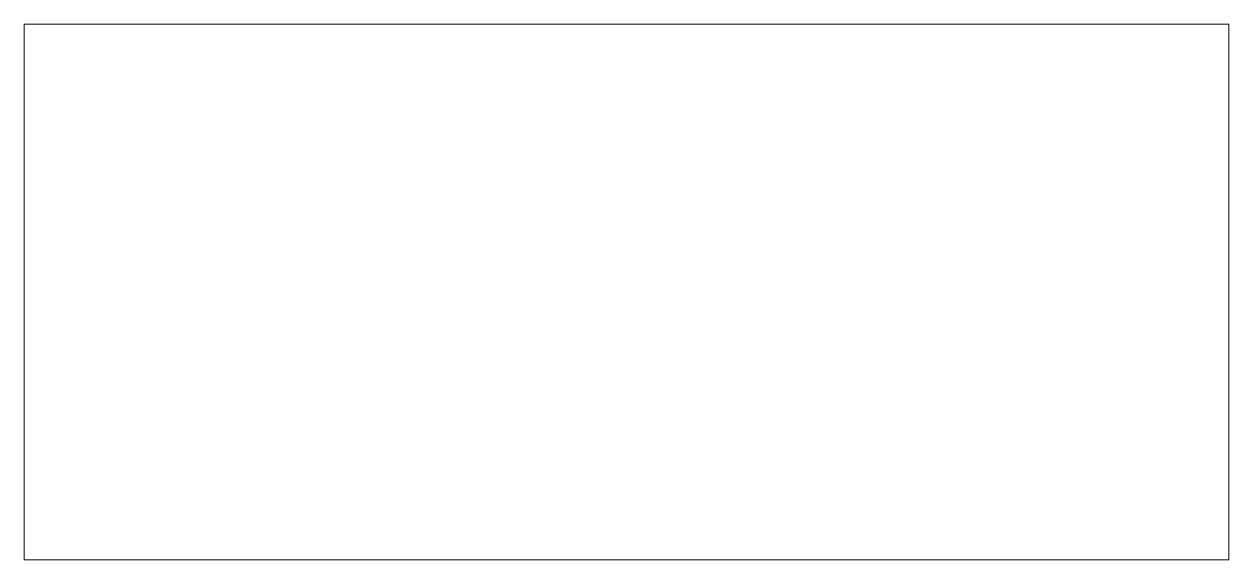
# Paper-space layout 'Sheet2' of a CAD drawing. Header units: inches. Extents: x 37.6 to 43.23, y 0.49 to 2.99.
import ezdxf

# ---------------------------------------------------------------- set-up
doc = ezdxf.new("R2010")
doc.units = ezdxf.units.IN
doc.header["$LTSCALE"] = 0.75
doc.header["$MEASUREMENT"] = 0
doc.layers.add('GD&T Symbols', color=7, linetype='Continuous', lineweight=25)
picture_1 = doc.add_image_def('image1.png', size_in_pixel=(900, 400))

psp = doc.layouts.new('Sheet2')

# ---------------------------------------------------------------- pictures from other files: only their frames are drawn
at = {"layer": 'GD&T Symbols', "linetype": 'Continuous', "lineweight": 0}
image = psp.add_image(picture_1, insert=(37.5999, 0.4916), size_in_units=(5.6268, 2.5008), dxfattribs=at)
image.dxf.flags = 15

doc.saveas('drawing.dxf')
